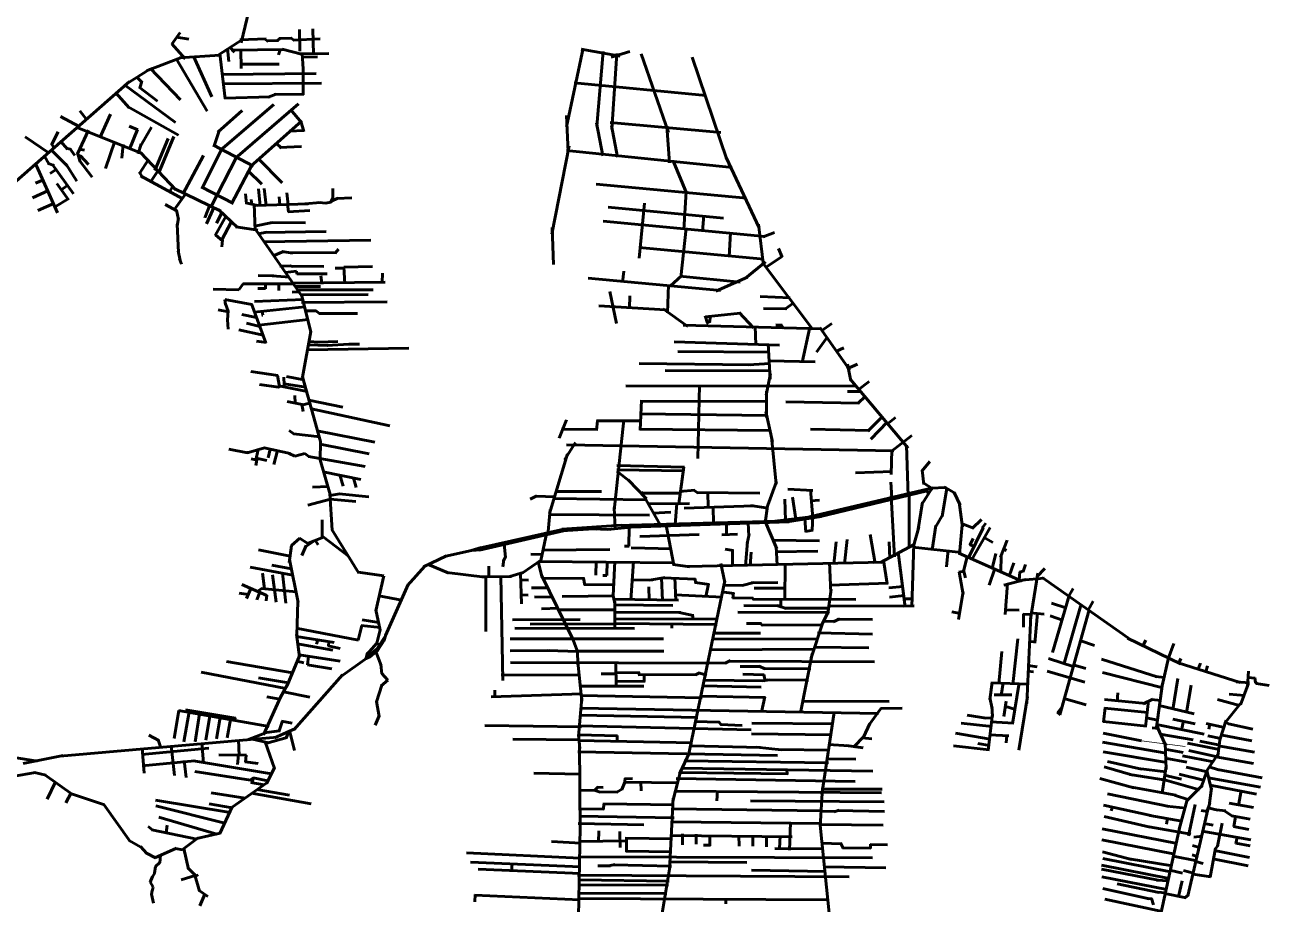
# Model space of a CAD drawing. Header units: inches. Extents: x 723419 to 759401, y 6910722 to 6968430.
# Drawn here: x 753437 to 759401, y 6960574 to 6964789 of the extents above; entities that cross this region are included whole.
import ezdxf

# ---------------------------------------------------------------- set-up
doc = ezdxf.new("R2010")
doc.units = ezdxf.units.IN
doc.header["$MEASUREMENT"] = 0
doc.layers.add('Linhas Axiais - Florianopolis', color=6, linetype='Continuous', lineweight=60)

msp = doc.modelspace()

# ---------------------------------------------------------------- linework, layer by layer
at = {"layer": 'Linhas Axiais - Florianopolis', "linetype": 'Continuous', "lineweight": 60}
for p, q in [((754657, 6965478.7), (754474.6, 6964703.6)), ((754754.4, 6964767.3), (754756, 6964663)), ((754817.5, 6964769.6), (754820, 6964647.8)), ((754181.4, 6964753.2), (754141.3, 6964696.2)), ((754222.5, 6964720), (754163.6, 6964730.6)), ((754484.7, 6964722.5), (754358.9, 6964640)), ((754468.2, 6964718), (754594.3, 6964721.5)), ((754586.6, 6964723), (754604, 6964709.6)), ((754596.8, 6964712.3), (754652.4, 6964714.8)), ((754646.9, 6964712.8), (754661.2, 6964726.2)), ((754655.8, 6964724), (754716.6, 6964725.9)), ((754712.2, 6964727.4), (754728, 6964715)), ((754723, 6964716.6), (754853.3, 6964721.6)), ((754141.3, 6964698.3), (754204.9, 6964626.2)), ((754178.5, 6964631.1), (754371.5, 6964644.6)), ((754371.9, 6964652.2), (754397.9, 6964434.4)), ((754415.7, 6964614), (754408.5, 6964676.5)), ((754441.4, 6964659), (754419.7, 6964682.8)), ((754677.6, 6964671), (754427.1, 6964667.7)), ((754473.5, 6964579.3), (754471.9, 6964671.8)), ((754653.7, 6964645.2), (754661.9, 6964674.5)), ((754762.7, 6964649.3), (754669.8, 6964672.1)), ((754894.2, 6964652.1), (754759.2, 6964649.6)), ((754766.2, 6964652), (754771.5, 6964578)), ((756033.6, 6964300.3), (756113.2, 6964677.8)), ((756104.2, 6964672.2), (756290.6, 6964639.9)), ((756208.4, 6964662.3), (756178.3, 6964303.7)), ((756247.6, 6964634.6), (756337.4, 6964661.9)), ((756274.8, 6964651.5), (756250.2, 6964289.3)), ((756391.2, 6964651), (756522.3, 6964273.7)), ((754191.4, 6964634.1), (754020.7, 6964569.5)), ((754311.5, 6964374.9), (754163.8, 6964625.4)), ((754333.1, 6964444.5), (754245.5, 6964638.6)), ((754656.7, 6964600.6), (754470.8, 6964601)), ((754840.6, 6964636.2), (754766.8, 6964635.1)), ((754771.8, 6964454.1), (754770.9, 6964587.3)), ((756635.2, 6964635.1), (756802, 6964143.6)), ((754036.6, 6964577.6), (753919.8, 6964504.1)), ((753998.9, 6964512.9), (753972.4, 6964540.5)), ((754182.7, 6964429.7), (754037.1, 6964581.3)), ((754834.3, 6964555.7), (754381.6, 6964550.7)), ((752406.4, 6963172.2), (753938.1, 6964517.7)), ((753937, 6964391.3), (753872.9, 6964463.9)), ((754158.8, 6964321.7), (753914.5, 6964501.9)), ((754072.5, 6964423.1), (753985.4, 6964490.6)), ((753988.2, 6964486.1), (753998.3, 6964519.4)), ((754858.7, 6964510.3), (754387, 6964507)), ((756070.5, 6964510.7), (756701.7, 6964450.1)), ((754630.2, 6964408.2), (754375.3, 6964188.2)), ((754394.1, 6964438.2), (754613.2, 6964444.4)), ((754749.2, 6964410.9), (754446.3, 6964149.6)), ((754603.8, 6964442.3), (754642, 6964456.6)), ((754632, 6964454.8), (754774, 6964457.5)), ((753608.6, 6964350.6), (753697.9, 6964301.7)), ((753701, 6964376.4), (753734.4, 6964333.6)), ((753847.5, 6964360.5), (753796.1, 6964248.1)), ((754174.2, 6964260.9), (753928.5, 6964398.4)), ((754478.1, 6964377.9), (754362.9, 6964275.3)), ((754765.4, 6964319.5), (754709.4, 6964384.6)), ((756042.1, 6964180.7), (756033, 6964355)), ((753682.8, 6964299.5), (753999.3, 6964172.9)), ((753689.8, 6964170.6), (753741.8, 6964283.8)), ((753937, 6964303.1), (753978.4, 6964285.6)), ((753976.7, 6964288.3), (753939.5, 6964193.5)), ((754043.6, 6964299), (753986.9, 6964199.2)), ((754370.7, 6964286.3), (754343.6, 6964204.1)), ((754763.2, 6964327), (754520.2, 6964112.4)), ((754774.1, 6964278.8), (754760.1, 6964327.4)), ((756177.2, 6964319.8), (756207.9, 6964161.9)), ((756242, 6964321.8), (756773.9, 6964273)), ((756248.9, 6964306.9), (756277.7, 6964155.2)), ((756513.8, 6964302.8), (756526.5, 6964127.5)), ((753438, 6964251.8), (753554, 6964174)), ((753596.7, 6964276.8), (753564.9, 6964213.5)), ((753608.8, 6964231.8), (753640.9, 6964194.1)), ((753823.6, 6964101.3), (753869.1, 6964232.4)), ((754124.9, 6964244.3), (754059.9, 6964091.2)), ((754152, 6964254.1), (754078.5, 6964076.6)), ((754703.9, 6964279.2), (754775.3, 6964282.6)), ((753562, 6964192.2), (753639.7, 6964114)), ((753564.2, 6964218.2), (753579.7, 6964196.9)), ((753636.5, 6964197.5), (753659.1, 6964191)), ((753677.1, 6964162.5), (753653.2, 6964195.8)), ((753702.1, 6964133.3), (753689.8, 6964175)), ((753707.7, 6964157.5), (753690.6, 6964167.4)), ((753723, 6964188.2), (753698, 6964193.5)), ((753902, 6964150), (753907.9, 6964216.3)), ((753994.7, 6964219.1), (753980.6, 6964171.2)), ((753991.9, 6964177.1), (754160.6, 6963999)), ((754379.8, 6964192.1), (754285.2, 6964003.8)), ((754340.7, 6964212.7), (754532.6, 6964112.1)), ((754667.7, 6964197.9), (754640.3, 6964223.2)), ((754762.7, 6964205.7), (754657.8, 6964201.5)), ((755962.9, 6963785.5), (756046.4, 6964208.8)), ((756033.9, 6964186.2), (756827.2, 6964105.8)), ((753487.1, 6964128.5), (753594.4, 6963888.1)), ((753529.5, 6964163.6), (753554, 6964120)), ((753547.2, 6964126.5), (753579.6, 6964114)), ((753671.2, 6963979), (753568.1, 6964121.6)), ((753632.9, 6964123.1), (753685.8, 6964040.3)), ((753759.3, 6964059.5), (753698.3, 6964140.9)), ((753742.8, 6964120.6), (753703.5, 6964160.7)), ((753986.2, 6964076.2), (754029.9, 6964143.5)), ((754293.6, 6964162.9), (754195, 6963977.2)), ((754451.8, 6964154.4), (754327.9, 6963914.9)), ((754524.5, 6964116.3), (754427, 6963930.5)), ((754670.8, 6964031.6), (754556, 6964149.2)), ((756609.8, 6963979.2), (756544.7, 6964137.8)), ((756957.1, 6963816.1), (756798, 6964153.2)), ((753488.3, 6964029.8), (753526.4, 6964046.6)), ((753558.9, 6964076.4), (753588.7, 6964098)), ((753985.8, 6964084.5), (754002, 6964056.1)), ((753991.7, 6964064.8), (754194.5, 6963954.6)), ((754040.1, 6964034.8), (754077.1, 6964093.8)), ((754573.1, 6964025.6), (754506.7, 6964090.5)), ((753474, 6963959.4), (753551.1, 6963994.9)), ((753590.2, 6964029.2), (753646.4, 6963951.2)), ((753609.8, 6963996.4), (753644, 6964021.4)), ((754129.6, 6963987.2), (754150.5, 6964018.7)), ((754153.3, 6964004.8), (754376, 6963896.4)), ((754282.4, 6964013.3), (754437.7, 6963933.6)), ((754557.4, 6964003.5), (754565.3, 6963921.9)), ((754583.6, 6964004.5), (754593.6, 6963923.5)), ((754914, 6964004.7), (754913.1, 6963954.3)), ((756174.8, 6964025.8), (756896.9, 6963958.6)), ((756595.3, 6963806.8), (756607.6, 6963990.8)), ((753499.4, 6963898.5), (753578.7, 6963934.2)), ((753579.2, 6963915.7), (753647.5, 6963956.8)), ((754110.4, 6963927.8), (754165.9, 6963897.4)), ((754153.5, 6963902.5), (754210.1, 6963983)), ((754299.6, 6963863.6), (754325, 6963929.3)), ((754495.3, 6963979.8), (754500.2, 6963931.4)), ((754497.2, 6963936.3), (754551.8, 6963923.2)), ((754522.1, 6963952.2), (754525.3, 6963926.8)), ((754536.3, 6963930.9), (754541.9, 6963801.2)), ((754544.7, 6963923.8), (754795.8, 6963932)), ((754656.5, 6963965.4), (754658.8, 6963926.1)), ((754692.4, 6963984.5), (754699.1, 6963926.9)), ((754696.6, 6963930.5), (754701.6, 6963890.6)), ((754854, 6963937.8), (754778.7, 6963931.2)), ((754882.3, 6963933.7), (754844.6, 6963938)), ((754904.2, 6963939.4), (754878.6, 6963933.7)), ((754913.8, 6963958), (754901.7, 6963938)), ((754937.1, 6963957.7), (754903.1, 6963942.2)), ((755004.6, 6963959.6), (754932.5, 6963956.5)), ((756381.4, 6963670.1), (756406.9, 6963934.3)), ((754163.9, 6963901.3), (754174.3, 6963856.6)), ((754308.5, 6963835), (754344.6, 6963917.5)), ((754350.2, 6963779), (754401.9, 6963874.5)), ((754355.5, 6963839.1), (754382.3, 6963890.9)), ((754364.8, 6963904), (754456.3, 6963817.8)), ((754802.8, 6963899.4), (754699.8, 6963892.6)), ((756785.5, 6963863.2), (756233.5, 6963914.7)), ((756691.8, 6963877.2), (756685.5, 6963798.5)), ((754173.9, 6963862.5), (754166.9, 6963825.9)), ((754167.5, 6963833.2), (754173.2, 6963698.5)), ((754380.4, 6963756), (754427.7, 6963846.1)), ((754448.7, 6963820.6), (754553.2, 6963804.2)), ((754624.2, 6963841.8), (754537.4, 6963823.4)), ((754545.1, 6963807.2), (754766, 6963486.3)), ((754782.5, 6963840.6), (754614.7, 6963841.2)), ((755971.4, 6963640.6), (755964.6, 6963817)), ((756983.8, 6963774.8), (756209.3, 6963847.9)), ((756606.4, 6963814.3), (756581.5, 6963578.6)), ((756978.3, 6963635), (756952.9, 6963833.4)), ((754350.8, 6963782.5), (754386.4, 6963752.4)), ((754385, 6963756.4), (754381.2, 6963725.8)), ((754596.7, 6963795.5), (754555.6, 6963787)), ((755096.3, 6963757.5), (754581.6, 6963749.4)), ((754882, 6963798.5), (754585.2, 6963794.6)), ((756812.8, 6963677), (756820.1, 6963793.4)), ((756975.9, 6963773.5), (757029.6, 6963793.7)), ((754172.3, 6963706.2), (754180.9, 6963659.8)), ((754627.7, 6963682.6), (754676.2, 6963703.1)), ((754669.4, 6963703), (754722, 6963695.2)), ((754929.2, 6963698.6), (754713.5, 6963695.6)), ((754940.4, 6963713.6), (754924.2, 6963695.5)), ((756979.4, 6963665.5), (756381.5, 6963722.4)), ((757050.2, 6963716.5), (757067.5, 6963676.3)), ((754178.8, 6963667.4), (754187.8, 6963642.2)), ((754712.3, 6963634.3), (754660.1, 6963632.3)), ((754708.5, 6963634.5), (754720.2, 6963631.2)), ((754869.9, 6963631.3), (754715.2, 6963631.8)), ((755103.1, 6963630.8), (754965.9, 6963628.4)), ((754966.7, 6963628.8), (754970.7, 6963548.2)), ((756891.8, 6963575.4), (756987.4, 6963652.5)), ((756976, 6963645.7), (757213.3, 6963328.7)), ((756987.3, 6963625.6), (757067.6, 6963679.1)), ((754556, 6963587.3), (754629.9, 6963586)), ((754623.1, 6963586.4), (754705.7, 6963580.3)), ((754739.8, 6963608.3), (754685.2, 6963602.2)), ((754739.1, 6963608.9), (754741.2, 6963594.4)), ((754886.4, 6963596), (754740.4, 6963595)), ((754855.3, 6963586.2), (754860.1, 6963551)), ((754924.2, 6963623.2), (754968.1, 6963623.2)), ((755150.9, 6963598.4), (755149.5, 6963554.3)), ((756137.6, 6963574.6), (756771.2, 6963515.4)), ((756308.9, 6963608.2), (756301.3, 6963553.6)), ((756530.4, 6963535.8), (756586.9, 6963588.3)), ((756576.2, 6963584.5), (756865, 6963555.2)), ((756748.6, 6963512.7), (756900.3, 6963580.1)), ((754340.4, 6963521.7), (754463.6, 6963519.7)), ((754462.9, 6963519.1), (754484.2, 6963548.4)), ((754482.5, 6963547.7), (754724.8, 6963547)), ((754554, 6963525.4), (754591.3, 6963525.4)), ((754590.1, 6963548.5), (754590.1, 6963524.3)), ((754655.3, 6963547.8), (754655.3, 6963515.7)), ((754718.3, 6963507.8), (754751.2, 6963508.6)), ((755165, 6963555), (754721.4, 6963550.1)), ((754854.7, 6963535.6), (754731.6, 6963535.2)), ((755106, 6963518.6), (754742.7, 6963519.1)), ((756241.5, 6963510.4), (756273.8, 6963357.7)), ((756522.9, 6963542.9), (756517, 6963409.4)), ((754395.6, 6963471.8), (754525.2, 6963449.1)), ((754396, 6963472.5), (754399.6, 6963448.6)), ((754398.9, 6963451.6), (754412.5, 6963416.2)), ((754591.7, 6963264.9), (754523.2, 6963451.6)), ((754537.7, 6963462.6), (754772.9, 6963472.2)), ((755082.6, 6963496.3), (754759.6, 6963494.3)), ((755173.1, 6963461), (754763.8, 6963457.7)), ((754764.8, 6963489.1), (754808.2, 6963318)), ((756336.9, 6963490.4), (756335, 6963430.4)), ((756962, 6963486.4), (757105.8, 6963480.7)), ((757079.8, 6963425.6), (757123, 6963457.4)), ((754364, 6963422.9), (754412.7, 6963413.3)), ((754412.2, 6963418.1), (754408, 6963374.5)), ((754478, 6963400.3), (754548.2, 6963386.4)), ((754535.9, 6963411.5), (754778.9, 6963437.9)), ((754573.1, 6963396.7), (754578, 6963397.9)), ((754575.2, 6963416.2), (754577.7, 6963397.3)), ((754781.9, 6963417.5), (754833.2, 6963418.3)), ((754829.6, 6963419.6), (754849.3, 6963404.7)), ((755031.6, 6963405), (754846.4, 6963405)), ((756507.5, 6963422.6), (756188.5, 6963442.6)), ((756614.6, 6963343.2), (756496.6, 6963427.7)), ((756698.3, 6963393.7), (756708.7, 6963358.7)), ((756866.4, 6963407.3), (756699, 6963389.2)), ((756718.6, 6963362.6), (756722.8, 6963394.9)), ((756860.5, 6963410.3), (756930.1, 6963337.5)), ((757089.5, 6963427.3), (756977.6, 6963429.8)), ((754408, 6963375.8), (754412.2, 6963329.6)), ((754499.2, 6963358.4), (754563.6, 6963343.7)), ((754559.2, 6963349.8), (754795, 6963376.6)), ((757256.1, 6963332.3), (756593.3, 6963349.4)), ((756705, 6963358.2), (756723.4, 6963368.8)), ((756937.2, 6963344.8), (756940.4, 6963255.5)), ((757067, 6963348.8), (757037.4, 6963351)), ((757072.8, 6963334), (757062.5, 6963351.7)), ((757163, 6963170.7), (757200.1, 6963340.5)), ((757247.1, 6963337.9), (757390.9, 6963133.4)), ((757254.9, 6963322.6), (757305.1, 6963357.9)), ((754462.2, 6963327.6), (754579.8, 6963302.3)), ((754547.4, 6963272.1), (754595, 6963266.5)), ((754807.9, 6963319.6), (754768.8, 6963100.1)), ((754848.6, 6963267.9), (754798.6, 6963271.3)), ((754938.1, 6963271.9), (754844.5, 6963268.1)), ((757231.3, 6963219.3), (757283.9, 6963293.1)), ((755277.3, 6963238.8), (754791.2, 6963231.2)), ((754795.7, 6963255.4), (754888.5, 6963252.3)), ((754885.7, 6963252.3), (754989.8, 6963257.9)), ((754989.4, 6963257.9), (755041.9, 6963257.9)), ((756549.2, 6963268.9), (757053.8, 6963253.8)), ((756566.7, 6963223), (757006.3, 6963219.5)), ((756999.3, 6963260.3), (757009.9, 6963090.5)), ((757361.9, 6963240.8), (757325.1, 6963223.5)), ((756914.4, 6963158.8), (756382.1, 6963166.4)), ((756905.8, 6963158.7), (757008.7, 6963165.3)), ((757225.7, 6963173.8), (757001.7, 6963179.3)), ((757376.7, 6963140.2), (757428.9, 6963162.8)), ((757396.5, 6963082.6), (757379.8, 6963163)), ((754520.5, 6963128.2), (754649.8, 6963107.5)), ((754648.6, 6963108.6), (754658.1, 6963053.9)), ((754678.4, 6963100.8), (754680.2, 6963064)), ((754692.1, 6963102.9), (754773.8, 6963087.5)), ((754768.8, 6963102), (754855.1, 6962791.8)), ((756505.8, 6963132.7), (757009.8, 6963130.3)), ((756991.1, 6963013.4), (757010.6, 6963118.1)), ((754561.3, 6963065), (754653.4, 6963052.5)), ((754651.3, 6963051.7), (754663.4, 6963057.1)), ((754662, 6963056.9), (754789.7, 6963032.3)), ((754681, 6963070.5), (754678, 6963053.5)), ((754679.4, 6963067.9), (754783.6, 6963052)), ((757424.8, 6963057.3), (756317.3, 6963058.6)), ((756663.6, 6962709.7), (756671.5, 6963061.8)), ((756992.3, 6962906.8), (756991.7, 6963033.1)), ((757379.9, 6963032.3), (757444.9, 6963031.7)), ((757394.2, 6963089.4), (757671.2, 6962759.5)), ((757484.6, 6963079.3), (757432.1, 6963040.2)), ((754694.4, 6962983.1), (754773.8, 6962967.6)), ((754730.8, 6963012.7), (754732.8, 6962975)), ((754770, 6962967.4), (754807.5, 6962976.7)), ((754961.8, 6962957), (754798.4, 6962990.1)), ((756387.1, 6962846.9), (756393.2, 6962990.6)), ((756388.2, 6962984.7), (756995.5, 6962983.1)), ((757084.7, 6962982.5), (757435.7, 6962975.1)), ((757430, 6962973.5), (757465.9, 6963009.7)), ((754771.8, 6962935.8), (754764.8, 6962970.4)), ((755186.2, 6962867.1), (754810.8, 6962947.9)), ((756386, 6962923.8), (756995, 6962916.6)), ((757020.6, 6962790.3), (756988.1, 6962935.1)), ((755999, 6962807.5), (756033.1, 6962896.4)), ((756176.5, 6962845.3), (756181.2, 6962893)), ((756177.4, 6962890.7), (756394.1, 6962891.2)), ((756308.9, 6962895.4), (756261.9, 6962461.5)), ((757477.5, 6962842), (757548.5, 6962912.1)), ((757491.6, 6962803.2), (757569.8, 6962884.1)), ((757610.1, 6962907.3), (757569.6, 6962874.2)), ((754704.4, 6962844.9), (754728.8, 6962826.8)), ((754724.5, 6962828), (754851.4, 6962813.9)), ((755114.1, 6962788.8), (754839, 6962842.8)), ((754854.9, 6962793.6), (754852.5, 6962701.3)), ((756009, 6962851.4), (756183.6, 6962850)), ((757009.8, 6962845.3), (756385.1, 6962851.3)), ((757038.1, 6962586.8), (757016.3, 6962814.6)), ((757202.8, 6962851.1), (757487, 6962844.4)), ((757688.9, 6962821), (757589.5, 6962744.4)), ((754415.1, 6962755.7), (754504.5, 6962738.1)), ((754501.6, 6962738.5), (754510.2, 6962738.5)), ((754509.3, 6962738.4), (754586, 6962762)), ((754545, 6962702.6), (754555, 6962753.8)), ((754583.9, 6962761.7), (754708.3, 6962733.7)), ((754603.7, 6962712.9), (754613.5, 6962755.7)), ((754629.9, 6962681.5), (754647.8, 6962748)), ((754704.7, 6962734.6), (754731.9, 6962720.9)), ((754730.5, 6962721), (754779.9, 6962734.7)), ((754778.8, 6962735), (754798, 6962719.2)), ((755087.5, 6962732.5), (754852.9, 6962779.5)), ((756023.7, 6962704), (756076.4, 6962787.3)), ((756033.4, 6962776), (757602.8, 6962747)), ((757593.2, 6962751.5), (757589.8, 6962633.3)), ((757670.8, 6962530.3), (757663.6, 6962773.5)), ((754522.4, 6962708.2), (754550.8, 6962702.3)), ((754549.7, 6962703.5), (754544.3, 6962677)), ((754545.7, 6962711.8), (754597.3, 6962700)), ((755067.6, 6962671.7), (754796.5, 6962719.9)), ((754852.1, 6962704.5), (754900, 6962537.8)), ((755951.8, 6962446.7), (756037.4, 6962732.4)), ((756599.6, 6962668.5), (756275.3, 6962677.5)), ((757775.3, 6962695.6), (757737.3, 6962649.4)), ((754867.8, 6962645.7), (755048, 6962609.2)), ((754946.8, 6962631.5), (754962.9, 6962576.9)), ((755012, 6962617.5), (755024.5, 6962572)), ((756595.5, 6962650.9), (756274.7, 6962656.6)), ((756274.7, 6962649.4), (756341.3, 6962597)), ((756571.4, 6962492.6), (756595.9, 6962670.8)), ((757593.8, 6962647.2), (757418.8, 6962641.5)), ((757737.8, 6962654.1), (757746.4, 6962585.8)), ((754816.5, 6962572.6), (754890.9, 6962576.4)), ((756328.8, 6962608.6), (756416.4, 6962516.3)), ((756576.5, 6962552.7), (756649.1, 6962558.1)), ((756643.4, 6962559), (756663.9, 6962544.8)), ((756992.4, 6962469), (757040.1, 6962600.2)), ((757094.7, 6962564), (757213.6, 6962557.5)), ((757177.4, 6962426.4), (757789.2, 6962569.7)), ((757203, 6962561.1), (757214.7, 6962423.5)), ((757245, 6962430.2), (757761.6, 6962555.1)), ((757592.9, 6962522), (757587.4, 6962596.4)), ((757734.8, 6962487.9), (757787.6, 6962571.1)), ((757742.1, 6962594.8), (757790.3, 6962563.3)), ((757757.6, 6962556.8), (757770.8, 6962541.9)), ((757778.4, 6962568.6), (757853, 6962570.8)), ((757833.4, 6962432.4), (757856.6, 6962567.7)), ((757843.4, 6962573.7), (757897.3, 6962542)), ((754794.3, 6962487.3), (754902.2, 6962514.8)), ((754899.3, 6962541.8), (754909.6, 6962366.1)), ((754899.4, 6962533.4), (754946.4, 6962540.9)), ((755024.4, 6962504.4), (754900, 6962514.6)), ((755086.5, 6962526.6), (754944.3, 6962540.8)), ((755859.2, 6962516), (755890.9, 6962532.1)), ((755884.3, 6962530.2), (755981, 6962527.3)), ((756414.8, 6962512.9), (755970.3, 6962518.1)), ((756201.9, 6962551.5), (755981.6, 6962551.5)), ((756582, 6962544.1), (756386.9, 6962544.1)), ((756393.5, 6962550.3), (756482.8, 6962393)), ((756554.5, 6962394), (756562.3, 6962495.1)), ((756658, 6962546.7), (756959.7, 6962543.4)), ((756711.2, 6962550.9), (756712.2, 6962473.6)), ((757079.1, 6962516), (757083.4, 6962413.7)), ((757117.3, 6962525.4), (757132.3, 6962418.9)), ((757246, 6962511.3), (757205, 6962508)), ((757569.4, 6962520.8), (757572.8, 6962505.6)), ((757606.1, 6962238.7), (757588.9, 6962530.9)), ((757675.3, 6962280.8), (757676.3, 6962546.6)), ((757718, 6962361.4), (757739.1, 6962500.6)), ((757892, 6962547.9), (757919.8, 6962486.8)), ((757915.8, 6962500.5), (757931.3, 6962381.2)), ((755943.2, 6962343.3), (755955.9, 6962466.2)), ((755948.7, 6962441.2), (756431.2, 6962438.1)), ((756262.1, 6962474.7), (756267.3, 6962370)), ((756623.3, 6962493.8), (756422.4, 6962493)), ((756533.4, 6962453.4), (756448.6, 6962448.9)), ((756597, 6962472.4), (756931.7, 6962483.6)), ((756735.6, 6962478.3), (756738.5, 6962399.3)), ((756999.6, 6962472.1), (756915.7, 6962484.4)), ((756996.3, 6962483.2), (756986.3, 6962399.8)), ((757211, 6962365.3), (757214.3, 6962437.2)), ((757801.6, 6962381.2), (757837.4, 6962442.3)), ((754861.6, 6962416.3), (754862.8, 6962329.5)), ((756011, 6962371), (756296.9, 6962390.8)), ((756181, 6962385.7), (756183.1, 6962367.2)), ((756230.9, 6962369.2), (756359, 6962382.9)), ((756276.4, 6962389.7), (757042.9, 6962410.2)), ((756331.8, 6962289.3), (756334.5, 6962381.2)), ((756343.6, 6962381.7), (757101.4, 6962407.4)), ((756548.1, 6962198.9), (756509.5, 6962398.7)), ((756800.7, 6962340.9), (756800.6, 6962398.9)), ((756907.3, 6962338.5), (756903.7, 6962402.1)), ((757041.2, 6962277.4), (756982.8, 6962416.1)), ((757032.5, 6962409.4), (757190.1, 6962428.7)), ((757090.7, 6962406.1), (757254.4, 6962432.3)), ((757176.1, 6962422.3), (757181, 6962357.8)), ((757695.8, 6962290.8), (757722.6, 6962381.6)), ((757786.3, 6962272.1), (757804.4, 6962388.8)), ((757930.1, 6962392.9), (757916.6, 6962251.6)), ((757984.7, 6962376.5), (757926.4, 6962398.8)), ((757959.5, 6962233.5), (758030.8, 6962377.3)), ((758064.1, 6962380.1), (757975.4, 6962226.5)), ((758022.3, 6962417.1), (757978, 6962375.1)), ((758028.1, 6962381.6), (758043.6, 6962401)), ((758029.5, 6962372.1), (758029.1, 6962383.9)), ((754755.4, 6962328.3), (754715.5, 6962292.6)), ((754793.6, 6962302.4), (754753.4, 6962328.3)), ((754783.3, 6962288.8), (754826.8, 6962317.5)), ((754786.8, 6962301.4), (754869.3, 6962333.8)), ((754843.5, 6962296.7), (754828.1, 6962318.7)), ((754866.9, 6962334.2), (754988.9, 6962242.7)), ((754908.1, 6962370.3), (755037.9, 6962161.3)), ((755614.8, 6962280.7), (756019.9, 6962372.2)), ((755616.1, 6962271.6), (756019.7, 6962363.9)), ((755910.8, 6962220.8), (755939.3, 6962357.1)), ((756164.8, 6962372.8), (756012.5, 6962363)), ((756146.3, 6962372.6), (756246.5, 6962369.6)), ((756669.3, 6962345.7), (756385, 6962336.2)), ((756778.1, 6962344.1), (756852.8, 6962346.9)), ((756898.8, 6962303.2), (756908.4, 6962347.7)), ((757245.6, 6962316), (757022, 6962318.4)), ((757178.9, 6962359.9), (757214.2, 6962367.1)), ((757378.1, 6962321.5), (757366.1, 6962204.9)), ((757489.2, 6962345.7), (757512.6, 6962207.5)), ((757983.2, 6962327.1), (757966.6, 6962294.4)), ((758076.8, 6962307.1), (758031.8, 6962333.2)), ((758145.9, 6962318.1), (758114, 6962237.7)), ((754557.6, 6962271.7), (754709.7, 6962241.5)), ((754716.1, 6962293.5), (754704.7, 6962210.4)), ((754764.8, 6962244.5), (754786.2, 6962293.1)), ((755584.1, 6962270.8), (755448.9, 6962240.4)), ((755575.7, 6962269.7), (755625.1, 6962273)), ((755576.2, 6962268.5), (755624.5, 6962283.3)), ((755740.7, 6962235.2), (755734.3, 6962301.1)), ((756240.9, 6962274.1), (755918.8, 6962270.6)), ((756310.6, 6962290.1), (756333.3, 6962290.8)), ((756344.1, 6962282.3), (756538, 6962276.9)), ((756793.1, 6962275.4), (756832.2, 6962269.9)), ((756829.1, 6962272.8), (756828.4, 6962194.8)), ((756891.8, 6962196.4), (756900.3, 6962312.1)), ((756918.6, 6962260.5), (756914.3, 6962196)), ((757238.5, 6962266.5), (757035.5, 6962263)), ((757042.5, 6962199.5), (757038.9, 6962288.6)), ((757325.5, 6962310.3), (757314.8, 6962203.7)), ((757537.8, 6962211.4), (757700.5, 6962297.3)), ((757580, 6962311), (757583.4, 6962231.3)), ((757656.2, 6961997.4), (757623.6, 6962261.2)), ((757697.4, 6962300.9), (757688.1, 6961999.5)), ((757924.9, 6962259.1), (757693.1, 6962285.1)), ((757854.3, 6962190.4), (757862.5, 6962271.9)), ((757914.4, 6962256.3), (758216.2, 6962122)), ((757966.3, 6962297.3), (757987.3, 6962288.8)), ((758142.6, 6962268.7), (758125.7, 6962277.2)), ((754621.2, 6962198.7), (754715.9, 6962181.3)), ((754705.5, 6962225.5), (754746.5, 6962020.1)), ((755348.1, 6962191), (755457.6, 6962243.2)), ((755367.7, 6962203), (755469.9, 6962161.3)), ((755728.4, 6962191.3), (755733.3, 6962225.9)), ((755731.5, 6962219.4), (755740.9, 6962238.2)), ((755820.2, 6962160.9), (755914, 6962224.5)), ((755862.3, 6962251.4), (755922.1, 6962249.8)), ((755917, 6962139.6), (755897.8, 6962215.4)), ((755898.9, 6962216.9), (756548.4, 6962209.9)), ((756173.3, 6962150.3), (756176, 6962216.4)), ((756226.2, 6962149.4), (756229, 6962217.5)), ((756257.6, 6962052.3), (756265.7, 6962216.7)), ((756342.3, 6962031.8), (756353.8, 6962216.8)), ((756545.2, 6962202.7), (756625.2, 6962191.1)), ((756611.1, 6962192), (757550.4, 6962214.1)), ((756792, 6962115.1), (756773.6, 6962206.8)), ((757080.5, 6962032.2), (757082, 6962206.1)), ((757301.1, 6962065.7), (757294.5, 6962213.8)), ((757570.8, 6962109.2), (757552.7, 6962223)), ((757936.9, 6962170.4), (757955.6, 6962245.8)), ((758091.9, 6962254.6), (758072.9, 6962183.1)), ((758116.2, 6962247.6), (758114.5, 6962163.5)), ((758176.7, 6962209.6), (758155.3, 6962145.8)), ((758233, 6962202), (758223, 6962167.8)), ((754516.9, 6962189.3), (754721.2, 6962150.5)), ((754576.9, 6962161.3), (754586, 6962085.2)), ((754624.9, 6962152.8), (754641.8, 6962021.8)), ((754672.1, 6962160.5), (754688.8, 6962016.1)), ((755034.2, 6962164.6), (755158, 6962147.7)), ((755157.6, 6962148.4), (755120.3, 6961980.4)), ((755353.6, 6962194.9), (755271.7, 6962101.6)), ((755642.5, 6962141.2), (755460.3, 6962163.9)), ((755769.5, 6962145.1), (755627.8, 6962142.2)), ((755647.5, 6961880.3), (755646.7, 6962144.3)), ((755661.1, 6962193.9), (755660.4, 6962140.2)), ((755727.6, 6961645.9), (755718.3, 6962145.7)), ((755826, 6962164), (755762.4, 6962144)), ((755818.5, 6962014), (755813.4, 6962160.7)), ((756063.8, 6961843.6), (755914.5, 6962147.5)), ((756208.1, 6962149.9), (756227.4, 6962150)), ((756431.3, 6962126.7), (756507.1, 6962139.1)), ((756494.1, 6962030), (756488.1, 6962137.6)), ((756496.9, 6962138.6), (756652, 6962132.5)), ((756552.4, 6962139), (756557.9, 6962028.5)), ((757913.7, 6962166.1), (757941.5, 6962169.8)), ((757934.2, 6962057.7), (757915.1, 6962167.4)), ((757945.3, 6962138.3), (757936.4, 6962175.2)), ((758059.8, 6962103.6), (758086.9, 6962183.4)), ((758206.8, 6962167.5), (758202.7, 6962126.2)), ((758226.3, 6962171), (758204.9, 6962164.9)), ((758293.3, 6962160.1), (758257.1, 6961940.4)), ((758325.8, 6962183.5), (758288, 6962143.7)), ((758313.9, 6962139.2), (758742.4, 6961837.2)), ((754477.6, 6962105.8), (754597.4, 6962052.9)), ((754520.9, 6962087.8), (754499.1, 6962039.8)), ((754572.4, 6962087.3), (754551.3, 6962072.3)), ((754570.9, 6962087.1), (754737.2, 6962071.1)), ((755275, 6962106.8), (755166.4, 6961861.4)), ((755812.9, 6962128.1), (755850.6, 6962127.3)), ((755866, 6962090.8), (755948.3, 6962089.5)), ((755917, 6962136), (756120.2, 6962134.3)), ((756115.2, 6962136.2), (756121.4, 6962103.6)), ((756117.7, 6962106.7), (756264.6, 6962104.1)), ((756344, 6962126.9), (756447.1, 6962128.1)), ((756428.3, 6962094.8), (756429.8, 6962031.1)), ((756618.9, 6961287.8), (756792.3, 6962124.2)), ((756648.9, 6962134.8), (756652.7, 6962112.9)), ((756649.8, 6962115.4), (756717.3, 6962106.8)), ((756714.4, 6962109.9), (756701.5, 6962046.9)), ((756884, 6962102.8), (756785.1, 6962102.1)), ((756875.2, 6962101.6), (756930.5, 6962115.7)), ((757045.7, 6962115.6), (756917.9, 6962114.4)), ((757084.6, 6962088), (756933.5, 6962088.5)), ((757286.4, 6961966.4), (757302.1, 6962083.5)), ((757295.2, 6962103.5), (757575.1, 6962112.2)), ((757579.1, 6962090.3), (757647.8, 6962097.1)), ((758130.1, 6962102.9), (758233.3, 6962130.3)), ((758136.6, 6961962.4), (758146.7, 6962110.9)), ((758216.3, 6962127.6), (758322.2, 6962135.9)), ((758461.9, 6962086.9), (758438.6, 6962045.7)), ((754463.8, 6962064.9), (754508.8, 6962058.9)), ((754563.3, 6962068.8), (754549.5, 6962033.4)), ((754596.3, 6962054.7), (754594.3, 6962028.3)), ((754746.2, 6962025), (754740.2, 6961863.4)), ((755133.2, 6962051.8), (755244.5, 6962031.8)), ((755849.4, 6962055.2), (755814.8, 6962056.4)), ((755879.3, 6962046.9), (755969.2, 6962045.9)), ((756012.3, 6962049.5), (756262.6, 6962052.3)), ((756265.1, 6962015.7), (756256.1, 6962059.8)), ((756257.1, 6962035.2), (756570, 6962030.6)), ((756264.7, 6961893.9), (756264.3, 6962024.3)), ((756554.5, 6962057.4), (756781.3, 6962044.8)), ((756835.7, 6962063.5), (756778.6, 6962070.5)), ((756927.9, 6962040), (756829, 6962042.9)), ((756831.2, 6962041.2), (756833.4, 6962066.3)), ((756930.2, 6962033.8), (756924.2, 6962041.2)), ((757420.5, 6962033.8), (756926.4, 6962035.4)), ((757060.4, 6962037.2), (757060.3, 6962002)), ((757582.2, 6962044.8), (757652.6, 6962052.8)), ((757647.7, 6962037.1), (757694.8, 6962037.3)), ((757911.5, 6961937.7), (757935.4, 6962071.9)), ((758442, 6962053.6), (758362.3, 6961779.7)), ((758558.1, 6962027), (758533.3, 6961982.7)), ((755120.3, 6961985.5), (755141, 6961886.9)), ((755912.8, 6961989.8), (755995.6, 6961993.5)), ((755992.1, 6961984.7), (756266.9, 6961985.3)), ((756582.1, 6961971.3), (756261.5, 6961974.2)), ((756542.4, 6962006.2), (756262.4, 6962008.2)), ((756640.7, 6961958), (756573.6, 6961972.3)), ((756640.5, 6961939), (756636.9, 6961963.6)), ((757292.3, 6961971.9), (756855.1, 6961973)), ((756882.8, 6962005.9), (757061.7, 6962004.1)), ((757086.3, 6961990.8), (757041.9, 6962005.5)), ((757078.4, 6961992.1), (757292.6, 6961993.3)), ((757258, 6961913.9), (757289.6, 6961976.8)), ((757284.8, 6962002.8), (757699.1, 6962003.7)), ((757880, 6961975.3), (757921.3, 6961967.6)), ((758203.1, 6961982.8), (758136.8, 6961984.7)), ((758222.5, 6961964.6), (758265.1, 6961962)), ((758223.3, 6961901.7), (758224.2, 6961965.6)), ((758322.9, 6961964.7), (758256, 6961970.4)), ((758277.5, 6961825.5), (758291.7, 6961969.1)), ((758357.9, 6962016.8), (758427.3, 6961994.4)), ((758538.7, 6961985.1), (758398.2, 6961481.5)), ((758416.8, 6961723.4), (758501, 6962011.9)), ((755035, 6961838.6), (755051.8, 6961910.2)), ((755049.7, 6961909.2), (755140.1, 6961900)), ((755053.4, 6961936.3), (755134.6, 6961924.1)), ((755774.5, 6961937.4), (756098.1, 6961937.7)), ((755859, 6961916), (756262.8, 6961916.9)), ((756258, 6961916.3), (756272.4, 6961920.3)), ((756263.1, 6961942), (756759.4, 6961940)), ((756267.6, 6961919.6), (756755, 6961914.4)), ((756538.4, 6961897.1), (756538.4, 6961918.2)), ((756896.1, 6961919), (756967.3, 6961918.5)), ((756960.7, 6961921), (756973.7, 6961909)), ((756965.8, 6961913.4), (757260.2, 6961911.3)), ((757205.7, 6961755), (757261.9, 6961923.6)), ((757262.6, 6961931.1), (757321.8, 6961928.7)), ((757311.7, 6961927.4), (757342.9, 6961942.4)), ((757331.2, 6961940.6), (757500, 6961938.9)), ((758259, 6961957.3), (758240, 6961535.3)), ((758351.3, 6961955.9), (758411.1, 6961935.8)), ((755036.5, 6961839.7), (754738.2, 6961897.6)), ((754920.5, 6961827.7), (754739.7, 6961857.3)), ((754740, 6961867.5), (754753.4, 6961760)), ((754842, 6961841.3), (754835.6, 6961820.3)), ((755140.9, 6961888.9), (755122, 6961818.6)), ((755122.9, 6961794.6), (755168.3, 6961865.2)), ((755125.7, 6961786.9), (755161.2, 6961840.4)), ((755158.2, 6961834), (755168.1, 6961865.6)), ((755762.9, 6961846.5), (756497.9, 6961845.9)), ((755786.1, 6961896.6), (756360.1, 6961895.7)), ((756085.9, 6961785.5), (756061.4, 6961849)), ((757239.5, 6961844.2), (756732.7, 6961845.9)), ((756963.2, 6961872.8), (756737.6, 6961873.2)), ((757237.1, 6961874.4), (757500.3, 6961867.5)), ((758196.9, 6961845.3), (758173.1, 6961627.5)), ((758723, 6961849), (758976.1, 6961726.2)), ((758809.9, 6961840), (758795.8, 6961811.7)), ((754913.6, 6961791.6), (754744.1, 6961822.4)), ((754891.5, 6961812.3), (754947.8, 6961798.9)), ((754894.4, 6961832.7), (754892.4, 6961810.9)), ((755080.2, 6961779.8), (755071.8, 6961747.5)), ((755124.9, 6961824.4), (755075.7, 6961770.4)), ((755083.1, 6961762.1), (755127, 6961799)), ((755090.9, 6961759.8), (755129.3, 6961791.3)), ((755119.6, 6961821.8), (755140, 6961817.9)), ((755119.6, 6961785.3), (755144.3, 6961717.9)), ((755953.2, 6961789.6), (755763.8, 6961788.7)), ((756087.7, 6961784.4), (755944.1, 6961789.7)), ((756081.7, 6961786.5), (756500.7, 6961786.8)), ((756088.2, 6961721.2), (756085.4, 6961789.8)), ((756719.5, 6961793.7), (757224.1, 6961795.8)), ((757219, 6961805.3), (757482.7, 6961802.4)), ((758120.5, 6961784.6), (758105, 6961630.8)), ((758279.9, 6961831.5), (758251, 6961833.5)), ((758564.8, 6961813.3), (758493.7, 6961837.4)), ((758943.7, 6961822.9), (758917.8, 6961750.3)), ((754404.5, 6961736.5), (754720.6, 6961682.9)), ((754753, 6961764.7), (754694.6, 6961622)), ((754774.2, 6961730.7), (754741.5, 6961738)), ((754947.9, 6961738.5), (754751.6, 6961768.4)), ((754791.5, 6961721.7), (754908.5, 6961702.1)), ((754796.6, 6961762.1), (754792, 6961720.4)), ((755078.4, 6961754.9), (754950, 6961664)), ((755073.6, 6961751.8), (755093.3, 6961761.5)), ((755075.3, 6961751.7), (755087.1, 6961766.1)), ((755143.5, 6961722.2), (755148.9, 6961678.4)), ((756799.5, 6961729.8), (755765.7, 6961732)), ((756107.2, 6961546.6), (756087.2, 6961733.7)), ((756270.2, 6961734), (756270.7, 6961616.4)), ((756820.1, 6961741.9), (756793.6, 6961728.8)), ((756811.5, 6961739), (757509.6, 6961736.1)), ((757154.3, 6961491.1), (757210.8, 6961774.1)), ((758465.9, 6961711.3), (758343.4, 6961751.6)), ((758522.2, 6961703.5), (758462.4, 6961720.7)), ((758598.4, 6961748.9), (758864.7, 6961662.8)), ((758919.4, 6961755.2), (758887.9, 6961620.5)), ((758964.9, 6961730.5), (759262.5, 6961636.1)), ((758977.9, 6961751), (758967.9, 6961728.5)), ((759072.7, 6961729.8), (759059.4, 6961697.6)), ((754282.4, 6961686.7), (754687.8, 6961608.3)), ((754725.8, 6961409.9), (754959.7, 6961672.9)), ((755148, 6961680.2), (755176.9, 6961647.3)), ((755719.9, 6961673.4), (756097.7, 6961671.6)), ((756199.1, 6961678.3), (756272.7, 6961678.4)), ((756268.3, 6961682.1), (756382.2, 6961684.8)), ((756377.5, 6961673.6), (756657.2, 6961674.6)), ((756378.3, 6961687), (756382.9, 6961671.1)), ((756406.4, 6961640.4), (756406.1, 6961678.3)), ((756651, 6961673.1), (756670.9, 6961682.9)), ((756665.8, 6961682.6), (756706.5, 6961672.2)), ((756866, 6961713.7), (756962.7, 6961712.7)), ((756879.1, 6961675.7), (756980.7, 6961672.8)), ((756955.6, 6961714.4), (756986, 6961702.2)), ((756978.3, 6961703.6), (757204.8, 6961701.9)), ((756978.7, 6961674.4), (756984.9, 6961644.3)), ((758271.5, 6961687.3), (758245.3, 6961690.4)), ((758288.6, 6961712.2), (758245.6, 6961717.8)), ((758517.6, 6961637.8), (758337.7, 6961691)), ((758602.3, 6961684.6), (758891.9, 6961610.6)), ((758854.3, 6961665), (758901.7, 6961659.6)), ((759106.5, 6961717.1), (759098.2, 6961687.6)), ((759302.3, 6961691.1), (759298.1, 6961616.1)), ((759334.3, 6961657.6), (759299.3, 6961660)), ((754556.6, 6961658.3), (754700.8, 6961635)), ((754698.3, 6961630.2), (754659.9, 6961559.3)), ((755147.6, 6961623.9), (755123, 6961543.1)), ((755176.9, 6961647.8), (755145.3, 6961621)), ((756404.7, 6961619.4), (756094.4, 6961619.6)), ((756410, 6961643.4), (756268.5, 6961641)), ((756967.2, 6961613.7), (756686, 6961620.1)), ((756980.1, 6961645.1), (756693, 6961648.1)), ((756972.1, 6961644.2), (757006.9, 6961649.5)), ((756998.9, 6961649.1), (757193.5, 6961647.4)), ((758074, 6961637.4), (758062, 6961553.6)), ((758248.2, 6961628.8), (758071.2, 6961634.1)), ((758126.1, 6961635.3), (758116.9, 6961574)), ((758171.1, 6961438.7), (758203.6, 6961634.6)), ((758889.8, 6961631.4), (758861.8, 6961422.2)), ((758963.1, 6961656.3), (758939.4, 6961506.6)), ((759027.9, 6961624), (759005.6, 6961491.8)), ((759243.4, 6961639.9), (759306.4, 6961635.5)), ((759300.4, 6961627.9), (759263.2, 6961529.6)), ((759335.9, 6961636.8), (759333.3, 6961658.4)), ((759341.6, 6961631.3), (759334.6, 6961639.2)), ((759401.1, 6961621.9), (759339.2, 6961632.2)), ((754663.2, 6961566.5), (754581, 6961386)), ((754597.8, 6961566.9), (754659.7, 6961556)), ((754803.1, 6961566.8), (754676.8, 6961591.8)), ((755123.4, 6961545.6), (755136.2, 6961472.9)), ((755672.2, 6961567.4), (756106.8, 6961581.7)), ((755689.6, 6961565.1), (755689.6, 6961600.1)), ((756091.7, 6961377.1), (756107.1, 6961562.5)), ((756098.9, 6961574.2), (756683.7, 6961562.9)), ((756675.8, 6961571.5), (756987.2, 6961564.6)), ((756984.3, 6961567.8), (756968.7, 6961494.4)), ((757579.5, 6961544.9), (757159.8, 6961546.6)), ((758061.7, 6961563), (758074, 6961512.1)), ((758083.5, 6961577.9), (758167.8, 6961577.1)), ((758129.6, 6961473.5), (758140.3, 6961547)), ((758243.5, 6961569.3), (758202.1, 6961312.3)), ((758523.4, 6961529.7), (758416.4, 6961559.1)), ((758611.6, 6961554.8), (758809.7, 6961535.2)), ((758676.7, 6961586.7), (758672.8, 6961544.3)), ((758797.9, 6961534.3), (758844, 6961556.1)), ((758808.7, 6961423.6), (758822.2, 6961548.5)), ((758837.7, 6961555.3), (758882.5, 6961549.8)), ((759154.4, 6961554.8), (759259.4, 6961526.5)), ((759271, 6961544.4), (759187, 6961439.9)), ((759209.9, 6961580.5), (759282.3, 6961574.5)), ((754175.1, 6961502.5), (754153, 6961368.3)), ((754173, 6961501.6), (754608.1, 6961425.9)), ((754224.2, 6961495.6), (754199.6, 6961351.7)), ((754207.4, 6961505.7), (754446.2, 6961465)), ((754273.9, 6961485.9), (754253.1, 6961352.7)), ((757528.4, 6961488.1), (756098, 6961513.9)), ((757316.1, 6961493.6), (757256.8, 6961099.5)), ((757482.4, 6961431.4), (757542.2, 6961512.9)), ((757539.3, 6961511.3), (757642.6, 6961513.2)), ((758054.8, 6961309.8), (758075.6, 6961486.2)), ((758072.6, 6961522.8), (758075.3, 6961473)), ((758135.1, 6961523.1), (758185.2, 6961507)), ((758401.3, 6961481.5), (758386.8, 6961493.8)), ((758387.4, 6961490.4), (758411.1, 6961521.2)), ((758614.5, 6961517.1), (758608, 6961446.6)), ((758612.6, 6961513.9), (758819.9, 6961492.4)), ((759041.9, 6961485.7), (758873.7, 6961526)), ((754324.4, 6961476.8), (754305.3, 6961359.3)), ((754373.8, 6961468.2), (754356.5, 6961366.4)), ((754423.4, 6961459.5), (754407.5, 6961371.4)), ((754445.2, 6961467.1), (754443.2, 6961453.9)), ((754653.9, 6961400.1), (754671.5, 6961452.9)), ((754667.5, 6961450.5), (754718.2, 6961442.1)), ((755136.2, 6961476.1), (755116.3, 6961431.3)), ((755642, 6961430.6), (756105.2, 6961423.4)), ((756918.5, 6961409.2), (756090.5, 6961428.8)), ((756098.1, 6961479.8), (756662.8, 6961468.1)), ((756648.9, 6961449.4), (756767.3, 6961445.9)), ((756763.9, 6961448), (756775.1, 6961433.9)), ((756771.4, 6961435.4), (756875.3, 6961430.8)), ((756921.6, 6961441.6), (757313.1, 6961438.5)), ((757456.9, 6961374.7), (757486.6, 6961439.9)), ((757924.3, 6961441), (758071.6, 6961424.8)), ((757954.3, 6961480.1), (758044.8, 6961465.7)), ((758032.1, 6961466.6), (758075.6, 6961465)), ((758067.2, 6961447.7), (758176.2, 6961441.7)), ((758606, 6961449.1), (758812.7, 6961426.6)), ((758811.2, 6961467.3), (758868.3, 6961456.6)), ((759089.2, 6961388.3), (758860.7, 6961434.3)), ((758861.5, 6961431.4), (758906.2, 6961332.6)), ((759047.4, 6961438.2), (758940.1, 6961460.3)), ((758991.2, 6961452.2), (758981.7, 6961407.6)), ((759099.2, 6961439.9), (759187, 6961421.3)), ((759117.4, 6961437.9), (759112.6, 6961412.6)), ((759195.7, 6961455.5), (759164.4, 6961361.2)), ((759208.4, 6961436.9), (759192.3, 6961447.8)), ((759323.8, 6961413.2), (759205.8, 6961437.9)), ((753607.2, 6961283.8), (754647, 6961374.5)), ((754030.9, 6961383.3), (754078.9, 6961359.1)), ((754076.8, 6961361.8), (754089.1, 6961323.4)), ((754461.9, 6961361.8), (754465, 6961286.9)), ((754586.7, 6961392.8), (754505.2, 6961360.9)), ((754527.7, 6961365.3), (754605.5, 6961346.5)), ((754582.2, 6961394.6), (754658.3, 6961404.6)), ((754597.2, 6961346.2), (754694.4, 6961372.7)), ((754633.6, 6961370.9), (754734.6, 6961416.2)), ((754689.6, 6961370.5), (754703.7, 6961405)), ((754705.3, 6961407), (754730, 6961310.8)), ((755775.7, 6961365.5), (756095, 6961360.9)), ((756090.5, 6961385.9), (756277.4, 6961380.6)), ((756097.5, 6961319.8), (756091.5, 6961387.7)), ((756275.8, 6961382.5), (756276.1, 6961352.9)), ((756920.8, 6961389.9), (757305.5, 6961385)), ((757409.3, 6961326.8), (757460.8, 6961379)), ((757452.9, 6961371.8), (757496.9, 6961367.1)), ((757897.7, 6961393.7), (758064.3, 6961364.9)), ((758153.4, 6961381), (758061, 6961385.2)), ((758140.6, 6961347.2), (758143.8, 6961383)), ((758790, 6961356.1), (758605.5, 6961393.5)), ((758841.3, 6961418.7), (758871.1, 6961415.8)), ((759037.8, 6961360.9), (758878.6, 6961388.6)), ((759170.2, 6961367.3), (759106.6, 6961380)), ((759167.2, 6961372.2), (759154.5, 6961283.4)), ((759317.8, 6961357.5), (759167.5, 6961385.1)), ((753997.7, 6961290.6), (754318.7, 6961321.6)), ((754009.2, 6961202), (754000.1, 6961321.9)), ((754137.8, 6961334.7), (754154.1, 6961190.6)), ((754285.8, 6961347), (754294.1, 6961249.8)), ((754589.8, 6961352.4), (754634.1, 6961224.8)), ((756636.9, 6961346.8), (756087.1, 6961358.2)), ((756087.1, 6961304.5), (757044, 6961287)), ((756098.8, 6960927.9), (756096.5, 6961344.8)), ((756575.3, 6961198.9), (756623.9, 6961304.5)), ((756627.7, 6961332.4), (756963, 6961325.1)), ((756943.3, 6961326.1), (757061.5, 6961313.7)), ((757050, 6961314.5), (757294.2, 6961312.3)), ((757388.7, 6961333.2), (757287.4, 6961339)), ((757455.4, 6961323), (757374, 6961334.4)), ((757889, 6961332), (758058.8, 6961312.8)), ((758005.7, 6961343.4), (758060.7, 6961333.7)), ((758602.1, 6961350.2), (758908.1, 6961296.9)), ((758605.6, 6961303.6), (758911.2, 6961252.6)), ((758988.6, 6961300.2), (758901.6, 6961316.4)), ((758902.9, 6961347), (758907.2, 6961221.4)), ((759009.7, 6961345.5), (759162.3, 6961314.4)), ((759015.8, 6961310.5), (759151.5, 6961280.8)), ((759068.3, 6961354.6), (759165.3, 6961335.9)), ((759331.5, 6961302.9), (759159.2, 6961332.6)), ((753345.7, 6961283.1), (753498.5, 6961258.6)), ((753428.8, 6961248.1), (753621.5, 6961285.9)), ((753999.6, 6961236.5), (754249.7, 6961260.8)), ((754201.1, 6961262.3), (754209.7, 6961181.2)), ((754245.4, 6961261), (754619.4, 6961197.9)), ((754367.1, 6961289.7), (754499.5, 6961287.3)), ((754460.5, 6961289), (754456.5, 6961243.9)), ((754493.1, 6961256), (754555.5, 6961248.5)), ((754497.4, 6961287.7), (754494.1, 6961254.9)), ((757289.1, 6961251.1), (756596.7, 6961260.8)), ((757420.6, 6961269.2), (757276.9, 6961271.2)), ((758625.8, 6961258), (758789.4, 6961221.5)), ((759007.4, 6961254.7), (758902.6, 6961273.8)), ((758985.7, 6961285.2), (759135.2, 6961255.3)), ((759159.6, 6961298.5), (759101.2, 6961210.6)), ((759145.9, 6961280.1), (759325.7, 6961248.3)), ((753302.3, 6961172.6), (753488.2, 6961204.6)), ((753483, 6961204.8), (753537.5, 6961192.3)), ((753533.3, 6961194.2), (753666.1, 6961099.9)), ((754252.1, 6961209.1), (754518.8, 6961168.2)), ((754634.3, 6961228), (754594.8, 6961152.7)), ((755876.7, 6961201.1), (756099, 6961197.1)), ((756542.9, 6961066.8), (756581.9, 6961216.4)), ((757094.6, 6961198.7), (756575.9, 6961205.6)), ((757502.4, 6961210.9), (756582.9, 6961225.1)), ((757091.2, 6961195.5), (757090.1, 6961221.3)), ((758610.2, 6961231.7), (758747.5, 6961191.9)), ((758905.4, 6961168.3), (758733.7, 6961194.6)), ((758774.2, 6961224.3), (758905.4, 6961207.4)), ((758907.1, 6961235.3), (758888.3, 6961105.3)), ((758981.7, 6961172.3), (758898.6, 6961191.5)), ((758969.6, 6961197.5), (759092.9, 6961166.4)), ((759003.9, 6961230), (759106.2, 6961207.7)), ((759103.8, 6961216.1), (759075.7, 6961133.6)), ((759102, 6961214.5), (759125.3, 6961122.6)), ((759158.3, 6961217.7), (759113.9, 6961231.6)), ((759367.8, 6961179.9), (759153.1, 6961218.9)), ((753544.8, 6961076.3), (753584.4, 6961159.8)), ((754597, 6961155.6), (754430.7, 6961039.3)), ((754516.1, 6961168.1), (754533.9, 6961179.2)), ((754520.9, 6961156.3), (754583.6, 6961145)), ((754525.6, 6961154.8), (754533.7, 6961178.8)), ((754530.9, 6961178.9), (754602.3, 6961165)), ((756166.8, 6961118.5), (756184.1, 6961134.9)), ((756180.7, 6961133.9), (756208.4, 6961133.8)), ((756275.1, 6961109.9), (756302.2, 6961126.3)), ((756298.8, 6961123.3), (756312.9, 6961157.8)), ((756310.8, 6961174.4), (756349.2, 6961176.2)), ((756311.8, 6961152.5), (756314.7, 6961177.1)), ((756311.9, 6961159), (756571, 6961155.4)), ((756389.9, 6961159.4), (756392, 6961117.7)), ((757417.3, 6961162.1), (756558.8, 6961175.5)), ((757248.8, 6960945.6), (757260.7, 6961131.2)), ((757545.8, 6961124.4), (757254.4, 6961125.7)), ((758589.4, 6961176.7), (758753, 6961131.7)), ((758953.3, 6961095.5), (758742.6, 6961133.9)), ((758888.1, 6961172.5), (759066.7, 6961122.5)), ((759081, 6961144.7), (759006, 6961069.1)), ((759360.1, 6961134.3), (759110.4, 6961179.1)), ((759125, 6961131.6), (759114.3, 6961044.7)), ((759340.7, 6961101.1), (759118.2, 6961143.4)), ((753633.2, 6961059.6), (753658.8, 6961106.8)), ((753818.4, 6961049.7), (753660.7, 6961102.4)), ((754064.2, 6961072.5), (754420.6, 6961012.5)), ((754330.9, 6961108), (754493.3, 6961081.1)), ((754809.2, 6961055.2), (754524.1, 6961105.2)), ((754705.8, 6961097), (754549.5, 6961123)), ((756090.6, 6961119.4), (756171.2, 6961120)), ((756165.6, 6961121), (756194.8, 6961110.7)), ((756189.6, 6961111.6), (756279.8, 6961111.2)), ((756527.1, 6960737.2), (756544.9, 6961081.7)), ((757543.2, 6961107.8), (756553.1, 6961115.6)), ((756757, 6961118.7), (756754.3, 6961069)), ((756915.1, 6961069.5), (757556.6, 6961063.6)), ((758627, 6961102), (758921.8, 6961041.7)), ((758947.9, 6961096.9), (759015.6, 6961074.3)), ((759008.4, 6961073.1), (758970, 6960933.1)), ((759254, 6961047.3), (759266.6, 6961118.8)), ((753816.2, 6961051.7), (753942.5, 6960874.4)), ((754065.7, 6961045.9), (754396.5, 6960962)), ((754320.8, 6961055.1), (754431.1, 6961036.1)), ((754431.4, 6961040), (754372, 6960911.8)), ((756091.5, 6961030.3), (756212, 6961028.4)), ((756208.7, 6961025.5), (756214.5, 6961057.4)), ((756211.3, 6961054.1), (756548.4, 6961050.2)), ((756536.7, 6961030.3), (757258.2, 6961021.9)), ((757248.5, 6961018), (757328.2, 6961019)), ((757317.1, 6961017.1), (757340.2, 6961023.6)), ((757330.4, 6961022.1), (757557, 6961017.5)), ((758607.6, 6961048.8), (758834.1, 6960998.3)), ((758649.7, 6961041.3), (758644.6, 6961021.1)), ((758911.3, 6961043.5), (759001.2, 6961033.7)), ((759011.2, 6960613.7), (759106.6, 6961026.9)), ((759046.4, 6961051.3), (759014.4, 6960901.9)), ((759075, 6961022.2), (759105.8, 6961017.6)), ((759104.8, 6961020.7), (759117.6, 6961057.6)), ((759107.7, 6961036.3), (759154.8, 6961023.9)), ((759147, 6961025.4), (759193.2, 6961020.5)), ((759227.9, 6960994.6), (759188, 6961021.9)), ((759209.9, 6961057.7), (759326.8, 6961036.5)), ((754029, 6960946.2), (754050.6, 6960928.6)), ((754079.5, 6960991), (754358.2, 6960910)), ((754119, 6960952.6), (754114.2, 6960914.9)), ((756089.4, 6960960.9), (756403.7, 6960953.5)), ((756093.7, 6960996.2), (756549.3, 6960988)), ((757251.1, 6960960.3), (756536.8, 6960968.2)), ((757102.5, 6960833.1), (757107.4, 6960964.5)), ((757247.7, 6960956.3), (757550.4, 6960952.4)), ((757293.3, 6960515.1), (757248.7, 6960953.2)), ((758609.7, 6960994.2), (758830.2, 6960943.1)), ((758974.9, 6960952.8), (758806.8, 6960187.6)), ((758828.8, 6960999.4), (758983.3, 6960971.1)), ((758908.7, 6960957.7), (758914.6, 6960985.6)), ((759132.2, 6960952.1), (759089, 6960960.7)), ((759175.4, 6960961.3), (759154.1, 6960852.1)), ((759310.6, 6960980.5), (759221.6, 6960997.1)), ((759304.3, 6960931.8), (759230.5, 6960946.1)), ((759231.9, 6960943.8), (759240, 6960994.4)), ((754046.6, 6960930.1), (754261.1, 6960885.4)), ((754267.9, 6960891.2), (754191.2, 6960833.6)), ((754374.1, 6960914.1), (754261.5, 6960889)), ((756086.5, 6960250.8), (756098.9, 6960943.4)), ((756188.9, 6960925.2), (756186.9, 6960871.2)), ((756289.7, 6960921.6), (756290.1, 6960844.6)), ((756541.3, 6960887.6), (756317.8, 6960890.7)), ((756321.5, 6960894.7), (756321.1, 6960824)), ((757114.4, 6960897.1), (756534.5, 6960903.2)), ((756590.1, 6960910.2), (756589.8, 6960858.6)), ((756655.6, 6960908.6), (756655.6, 6960861.6)), ((756719.7, 6960905.9), (756719.7, 6960852.9)), ((756859.6, 6960903.6), (756860.3, 6960851.4)), ((756926.5, 6960903.6), (756925.8, 6960852.4)), ((756991.6, 6960902.6), (756991.3, 6960848.4)), ((757058.1, 6960901.6), (757055.1, 6960839.8)), ((758600.2, 6960935.2), (758959.6, 6960865.3)), ((758826.3, 6960943.9), (759025.6, 6960909.9)), ((759040.5, 6960895.1), (759079.4, 6960899.8)), ((759313.8, 6960881.9), (759080.6, 6960924.2)), ((759242.3, 6960863.6), (759247.9, 6960895.4)), ((753993.8, 6960847.7), (753937, 6960878.8)), ((754021.8, 6960816.5), (753990.9, 6960850.1)), ((754060.7, 6960796.1), (754163.6, 6960841.9)), ((754159.7, 6960840.5), (754192.9, 6960833.9)), ((754199.8, 6960841), (754221.4, 6960741.9)), ((755960.7, 6960874.8), (756101.6, 6960865.7)), ((756323.5, 6960876.9), (756090.4, 6960874.9)), ((756318, 6960827.2), (756537.5, 6960824.3)), ((756723.4, 6960856.3), (756689.7, 6960856.3)), ((757031.7, 6960840.8), (757266.3, 6960838.2)), ((757256.1, 6960865.8), (757351.6, 6960863.7)), ((757346.5, 6960867.5), (757359.2, 6960841.7)), ((757356.1, 6960844), (757491.8, 6960841.5)), ((757488.3, 6960859.7), (757571.9, 6960858.9)), ((757489.7, 6960839.9), (757490.5, 6960860.8)), ((758599.4, 6960881.4), (758949.5, 6960813.9)), ((759033.4, 6960854.7), (759067.2, 6960845.9)), ((759144.7, 6960842.1), (759118.7, 6960702.8)), ((759307.4, 6960797.3), (759139.9, 6960831.1)), ((759156.7, 6960856.7), (759142.9, 6960837.8)), ((759241.8, 6960866.1), (759311, 6960852.7)), ((754063.1, 6960796.4), (754019.8, 6960818)), ((754063.5, 6960753.6), (754084.7, 6960773.3)), ((754084.1, 6960772.2), (754087.2, 6960808)), ((755554.4, 6960819.3), (756099.6, 6960794.8)), ((755572.7, 6960775.2), (756100, 6960752)), ((755772.4, 6960769.2), (755769.6, 6960728.7)), ((757499.5, 6960795.7), (756090.9, 6960800.2)), ((756897.2, 6960774.1), (756527.2, 6960776.1)), ((758602.5, 6960824.6), (758741.7, 6960788.6)), ((758604.1, 6960792.7), (758928.9, 6960728.4)), ((758730.5, 6960790.9), (758936.3, 6960756.7)), ((758940.4, 6960804.2), (759055.4, 6960781)), ((759031.6, 6960809.4), (759057, 6960802.1)), ((759085.7, 6960768.9), (759048.6, 6960778.2)), ((759300.5, 6960757.9), (759131.6, 6960791.3)), ((754038.2, 6960679.6), (754049.8, 6960705.6)), ((754049.1, 6960704.1), (754059.6, 6960724.2)), ((754059, 6960722.1), (754063.8, 6960755)), ((754185.8, 6960689.8), (754253.6, 6960711)), ((754218.8, 6960747.4), (754250.9, 6960715.3)), ((754249.7, 6960718.5), (754274.3, 6960636.2)), ((754252.9, 6960706), (754268, 6960713.7)), ((755609.6, 6960740.7), (756099.7, 6960721.2)), ((757388.6, 6960704.5), (756086.9, 6960712.9)), ((756183.4, 6960758), (756243.7, 6960758.2)), ((756234.4, 6960757.6), (756266.7, 6960763.5)), ((756258.8, 6960762.8), (756536.6, 6960755.6)), ((756435.2, 6960187), (756528.7, 6960751.7)), ((756919.9, 6960736.9), (757278.3, 6960730.6)), ((757563.2, 6960748.2), (757264.8, 6960751.9)), ((758597, 6960760.4), (758922.4, 6960696.8)), ((758598, 6960741), (758870, 6960688)), ((758986.3, 6960721.5), (758924.7, 6960736.9)), ((758990.1, 6960735.4), (759037.9, 6960721.5)), ((759121.4, 6960704.7), (759034.8, 6960717.8)), ((754052.5, 6960654.8), (754038.2, 6960680.6)), ((754046.7, 6960636.3), (754052.3, 6960655.8)), ((756523, 6960664), (756089.2, 6960666.4)), ((756525.6, 6960683.8), (756092.4, 6960690.4)), ((758599.9, 6960705.1), (758910.2, 6960644.6)), ((758604.8, 6960648.5), (758826.2, 6960599.4)), ((758672.7, 6960670.7), (758872, 6960630.3)), ((758861.6, 6960689), (758918.6, 6960684.9)), ((758983.8, 6960684.8), (758966.9, 6960609.7)), ((754043.8, 6960620.1), (754047.3, 6960638.8)), ((754054.1, 6960578), (754043.9, 6960621.7)), ((754273, 6960638.6), (754314.1, 6960611.2)), ((754300, 6960621.4), (754275.6, 6960566.4)), ((755593.9, 6960617.5), (756096.7, 6960595.2)), ((755594.3, 6960584.6), (755595.5, 6960620)), ((756513.5, 6960624.3), (756086.5, 6960626.2)), ((757288.4, 6960594.7), (756087, 6960600.6)), ((756797.7, 6960601.4), (756797, 6960574.6)), ((758613.1, 6960597.2), (758888.4, 6960538.1)), ((758816.6, 6960600.9), (758840.1, 6960598.8)), ((758837.5, 6960600.1), (758847.2, 6960570.4)), ((758864.1, 6960631.5), (758905.3, 6960627.3)), ((758900.5, 6960625.1), (759003.3, 6960604.2)), ((758997.7, 6960603.5), (759014.9, 6960619.2))]:
    msp.add_line(p, q, dxfattribs=at)
at = {"layer": 'Linhas Axiais - Florianopolis', "lineweight": 0}
msp.add_line((758765, 6961360.5), (758998.8, 6961329.1), dxfattribs=at).dxf.unprotected_set("ltscale", 0)

doc.saveas('drawing.dxf')
